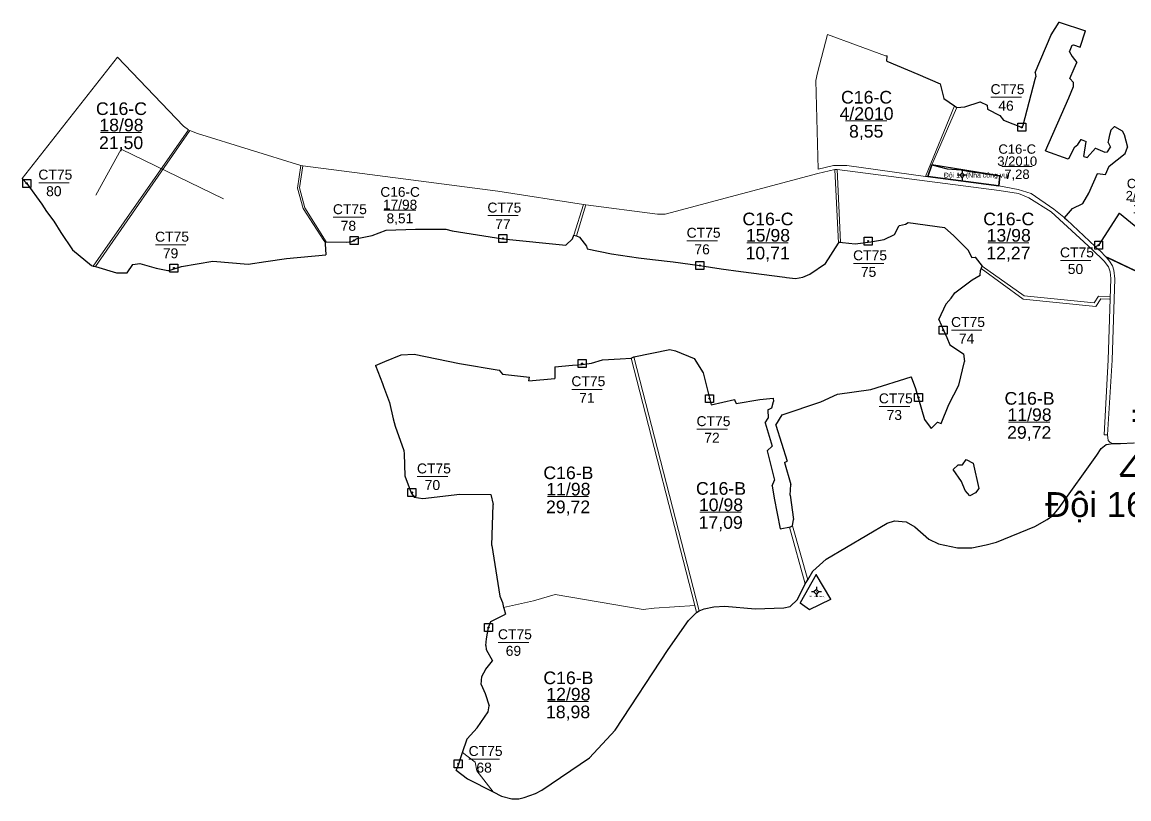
# Model space of a CAD drawing. Header units: metres. Extents: x 397145 to 402014, y 1539763 to 1542056.
# Drawn here: x 397145 to 399929, y 1539763 to 1541717 of the extents above; entities that cross this region are included whole.
import ezdxf
from ezdxf.enums import TextEntityAlignment as Align

# ---------------------------------------------------------------- set-up
doc = ezdxf.new("R2010")
doc.units = ezdxf.units.M
doc.header["$MEASUREMENT"] = 0
doc.layers.add('RanhThree', color=7, linetype='Continuous', lineweight=0)
doc.layers.add('TruSo', color=1, linetype='Continuous', lineweight=106)
doc.styles.add('Style-Arial', font='arial.ttf')
doc.styles.add('Style-vnarial', font='vnarial.shx')

# ---------------------------------------------------------------- blocks, each defined once
blk = doc.blocks.new('*U0')
at = {"color": 0, "linetype": 'Continuous', "lineweight": -2, "ltscale": 10, "flags": 128}
blk.add_lwpolyline([(-150, 150), (150, 150), (150, -150), (-150, -150), (-150, 150)], close=True, dxfattribs=at)
at = {"color": 0, "linetype": 'Continuous', "lineweight": -2, "ltscale": 10}
blk.add_circle((-0.02828, 0.016065), 22.5, dxfattribs=at)
blk = doc.blocks.new('*U5')
at = {"layer": 'RanhThree', "color": 3, "linetype": 'Continuous', "lineweight": 13}
blk.add_line((-61.590494, 0.736004), (61.441766, 0.736004), dxfattribs=at)
at = {"layer": 'RanhThree', "color": 3, "linetype": 'Continuous', "lineweight": 13, "style": 'Style-vnarial'}
for s, p in [('CT75', (-62.927441, 13.404394)), ('46', (-31.75311, -53.404336))]:
    blk.add_text(s, height=40, dxfattribs=at).set_placement(p)
blk = doc.blocks.new('*U9')
at = {"layer": 'RanhThree', "color": 3, "linetype": 'Continuous', "lineweight": 13}
blk.add_line((-61.590494, 0.736004), (61.441766, 0.736004), dxfattribs=at)
at = {"layer": 'RanhThree', "color": 3, "linetype": 'Continuous', "lineweight": 13, "style": 'Style-vnarial'}
for s, p in [('CT75', (-62.927441, 13.404394)), ('50', (-31.75311, -53.404336))]:
    blk.add_text(s, height=40, dxfattribs=at).set_placement(p)
blk = doc.blocks.new('*U26')
at = {"layer": 'RanhThree', "color": 3, "linetype": 'Continuous', "lineweight": 13}
blk.add_line((-61.590494, 0.736004), (61.441766, 0.736004), dxfattribs=at)
at = {"layer": 'RanhThree', "color": 3, "linetype": 'Continuous', "lineweight": 13, "style": 'Style-vnarial'}
for s, p in [('CT75', (-62.927441, 13.404394)), ('74', (-31.75311, -53.404336))]:
    blk.add_text(s, height=40, dxfattribs=at).set_placement(p)
blk = doc.blocks.new('*U27')
at = {"layer": 'RanhThree', "color": 3, "linetype": 'Continuous', "lineweight": 13}
blk.add_line((-61.590494, 0.736004), (61.441766, 0.736004), dxfattribs=at)
at = {"layer": 'RanhThree', "color": 3, "linetype": 'Continuous', "lineweight": 13, "style": 'Style-vnarial'}
for s, p in [('CT75', (-62.927441, 13.404394)), ('73', (-31.75311, -53.404336))]:
    blk.add_text(s, height=40, dxfattribs=at).set_placement(p)
blk = doc.blocks.new('*U28')
at = {"layer": 'RanhThree', "color": 3, "linetype": 'Continuous', "lineweight": 13}
blk.add_line((-61.590494, 0.736004), (61.441766, 0.736004), dxfattribs=at)
at = {"layer": 'RanhThree', "color": 3, "linetype": 'Continuous', "lineweight": 13, "style": 'Style-vnarial'}
for s, p in [('CT75', (-62.927441, 13.404394)), ('72', (-31.75311, -53.404336))]:
    blk.add_text(s, height=40, dxfattribs=at).set_placement(p)
blk = doc.blocks.new('*U29')
at = {"layer": 'RanhThree', "color": 3, "linetype": 'Continuous', "lineweight": 13}
blk.add_line((-61.590494, 0.736004), (61.441766, 0.736004), dxfattribs=at)
at = {"layer": 'RanhThree', "color": 3, "linetype": 'Continuous', "lineweight": 13, "style": 'Style-vnarial'}
for s, p in [('CT75', (-62.927441, 13.404394)), ('71', (-31.75311, -53.404336))]:
    blk.add_text(s, height=40, dxfattribs=at).set_placement(p)
blk = doc.blocks.new('*U30')
at = {"layer": 'RanhThree', "color": 3, "linetype": 'Continuous', "lineweight": 13}
blk.add_line((-61.590494, 0.736004), (61.441766, 0.736004), dxfattribs=at)
at = {"layer": 'RanhThree', "color": 3, "linetype": 'Continuous', "lineweight": 13, "style": 'Style-vnarial'}
for s, p in [('CT75', (-62.927441, 13.404394)), ('70', (-31.75311, -53.404336))]:
    blk.add_text(s, height=40, dxfattribs=at).set_placement(p)
blk = doc.blocks.new('*U31')
at = {"layer": 'RanhThree', "color": 3, "linetype": 'Continuous', "lineweight": 13}
blk.add_line((-61.590494, 0.736004), (61.441766, 0.736004), dxfattribs=at)
at = {"layer": 'RanhThree', "color": 3, "linetype": 'Continuous', "lineweight": 13, "style": 'Style-vnarial'}
for s, p in [('CT75', (-62.927441, 13.404394)), ('69', (-31.75311, -53.404336))]:
    blk.add_text(s, height=40, dxfattribs=at).set_placement(p)
blk = doc.blocks.new('*U32')
at = {"layer": 'RanhThree', "color": 3, "linetype": 'Continuous', "lineweight": 13}
blk.add_line((-61.590494, 0.736004), (61.441766, 0.736004), dxfattribs=at)
at = {"layer": 'RanhThree', "color": 3, "linetype": 'Continuous', "lineweight": 13, "style": 'Style-vnarial'}
for s, p in [('CT75', (-62.927441, 13.404394)), ('68', (-31.75311, -53.404336))]:
    blk.add_text(s, height=40, dxfattribs=at).set_placement(p)
blk = doc.blocks.new('*U33')
at = {"layer": 'RanhThree', "color": 3, "linetype": 'Continuous', "lineweight": 13}
blk.add_line((-61.590494, 0.736004), (61.441766, 0.736004), dxfattribs=at)
at = {"layer": 'RanhThree', "color": 3, "linetype": 'Continuous', "lineweight": 13, "style": 'Style-vnarial'}
for s, p in [('CT75', (-62.927441, 13.404394)), ('75', (-31.75311, -53.404336))]:
    blk.add_text(s, height=40, dxfattribs=at).set_placement(p)
blk = doc.blocks.new('*U34')
at = {"layer": 'RanhThree', "color": 3, "linetype": 'Continuous', "lineweight": 13}
blk.add_line((-61.590494, 0.736004), (61.441766, 0.736004), dxfattribs=at)
at = {"layer": 'RanhThree', "color": 3, "linetype": 'Continuous', "lineweight": 13, "style": 'Style-vnarial'}
for s, p in [('CT75', (-62.927441, 13.404394)), ('76', (-31.75311, -53.404336))]:
    blk.add_text(s, height=40, dxfattribs=at).set_placement(p)
blk = doc.blocks.new('*U35')
at = {"layer": 'RanhThree', "color": 3, "linetype": 'Continuous', "lineweight": 13}
blk.add_line((-61.590494, 0.736004), (61.441766, 0.736004), dxfattribs=at)
at = {"layer": 'RanhThree', "color": 3, "linetype": 'Continuous', "lineweight": 13, "style": 'Style-vnarial'}
for s, p in [('CT75', (-62.927441, 13.404394)), ('77', (-31.75311, -53.404336))]:
    blk.add_text(s, height=40, dxfattribs=at).set_placement(p)
blk = doc.blocks.new('*U36')
at = {"layer": 'RanhThree', "color": 3, "linetype": 'Continuous', "lineweight": 13}
blk.add_line((-61.590494, 0.736004), (61.441766, 0.736004), dxfattribs=at)
at = {"layer": 'RanhThree', "color": 3, "linetype": 'Continuous', "lineweight": 13, "style": 'Style-vnarial'}
for s, p in [('CT75', (-62.927441, 13.404394)), ('78', (-31.75311, -53.404336))]:
    blk.add_text(s, height=40, dxfattribs=at).set_placement(p)
blk = doc.blocks.new('*U37')
at = {"layer": 'RanhThree', "color": 3, "linetype": 'Continuous', "lineweight": 13}
blk.add_line((-61.590494, 0.736004), (61.441766, 0.736004), dxfattribs=at)
at = {"layer": 'RanhThree', "color": 3, "linetype": 'Continuous', "lineweight": 13, "style": 'Style-vnarial'}
for s, p in [('CT75', (-62.927441, 13.404394)), ('79', (-31.75311, -53.404336))]:
    blk.add_text(s, height=40, dxfattribs=at).set_placement(p)
blk = doc.blocks.new('*U38')
at = {"layer": 'RanhThree', "color": 3, "linetype": 'Continuous', "lineweight": 13}
blk.add_line((-61.590494, 0.736004), (61.441766, 0.736004), dxfattribs=at)
at = {"layer": 'RanhThree', "color": 3, "linetype": 'Continuous', "lineweight": 13, "style": 'Style-vnarial'}
for s, p in [('CT75', (-62.927441, 13.404394)), ('80', (-31.75311, -53.404336))]:
    blk.add_text(s, height=40, dxfattribs=at).set_placement(p)
blk = doc.blocks.new('*U40')
at = {"layer": 'RanhThree', "color": 3, "linetype": 'Continuous', "lineweight": 13}
blk.add_line((-66.520877, -1.660429), (63.750129, -1.660429), dxfattribs=at)
at = {"layer": 'RanhThree', "color": 3, "linetype": 'Continuous', "lineweight": 13, "style": 'Style-Arial'}
blk.add_text('29,72', height=40, dxfattribs=at).set_placement((-1.025137, -54.422685), align=Align.CENTER)
at = {"layer": 'RanhThree', "color": 3, "linetype": 'Continuous', "lineweight": 13, "insert": (-0.000029, 1.089388), "char_height": 40, "attachment_point": 8, "line_spacing_factor": 0.776524, "style": 'Style-Arial'}
blk.add_mtext('C16-B\\P11/98', dxfattribs=at)
blk = doc.blocks.new('*U41')
at = {"layer": 'RanhThree', "color": 3, "linetype": 'Continuous', "lineweight": 13}
blk.add_line((-66.520877, -1.660429), (63.750129, -1.660429), dxfattribs=at)
at = {"layer": 'RanhThree', "color": 3, "linetype": 'Continuous', "lineweight": 13, "style": 'Style-Arial'}
blk.add_text('18,98', height=40, dxfattribs=at).set_placement((-1.025137, -54.422685), align=Align.CENTER)
at = {"layer": 'RanhThree', "color": 3, "linetype": 'Continuous', "lineweight": 13, "insert": (-0.000029, 1.089388), "char_height": 40, "attachment_point": 8, "line_spacing_factor": 0.776524, "style": 'Style-Arial'}
blk.add_mtext('C16-B\\P12/98', dxfattribs=at)
blk = doc.blocks.new('*U42')
at = {"layer": 'RanhThree', "color": 3, "linetype": 'Continuous', "lineweight": 13}
blk.add_line((-66.520877, -1.660429), (63.750129, -1.660429), dxfattribs=at)
at = {"layer": 'RanhThree', "color": 3, "linetype": 'Continuous', "lineweight": 13, "style": 'Style-Arial'}
blk.add_text('17,09', height=40, dxfattribs=at).set_placement((-1.025137, -54.422685), align=Align.CENTER)
at = {"layer": 'RanhThree', "color": 3, "linetype": 'Continuous', "lineweight": 13, "insert": (-0.000029, 1.089388), "char_height": 40, "attachment_point": 8, "line_spacing_factor": 0.776524, "style": 'Style-Arial'}
blk.add_mtext('C16-B\\P10/98', dxfattribs=at)
blk = doc.blocks.new('*U43')
at = {"layer": 'RanhThree', "color": 3, "linetype": 'Continuous', "lineweight": 13}
blk.add_line((-66.520877, -1.660429), (63.750129, -1.660429), dxfattribs=at)
at = {"layer": 'RanhThree', "color": 3, "linetype": 'Continuous', "lineweight": 13, "style": 'Style-Arial'}
blk.add_text('12,27', height=40, dxfattribs=at).set_placement((-1.025137, -54.422685), align=Align.CENTER)
at = {"layer": 'RanhThree', "color": 3, "linetype": 'Continuous', "lineweight": 13, "insert": (-0.000029, 1.089388), "char_height": 40, "attachment_point": 8, "line_spacing_factor": 0.776524, "style": 'Style-Arial'}
blk.add_mtext('C16-C\\P13/98', dxfattribs=at)
blk = doc.blocks.new('*U44')
at = {"layer": 'RanhThree', "color": 3, "linetype": 'Continuous', "lineweight": 13}
blk.add_line((-66.520877, -1.660429), (63.750129, -1.660429), dxfattribs=at)
at = {"layer": 'RanhThree', "color": 3, "linetype": 'Continuous', "lineweight": 13, "style": 'Style-Arial'}
blk.add_text('10,71', height=40, dxfattribs=at).set_placement((-1.025137, -54.422685), align=Align.CENTER)
at = {"layer": 'RanhThree', "color": 3, "linetype": 'Continuous', "lineweight": 13, "insert": (-0.000029, 1.089388), "char_height": 40, "attachment_point": 8, "line_spacing_factor": 0.776524, "style": 'Style-Arial'}
blk.add_mtext('C16-C\\P15/98', dxfattribs=at)
blk = doc.blocks.new('*U45')
at = {"layer": 'RanhThree', "color": 3, "linetype": 'Continuous', "lineweight": 13}
blk.add_line((-66.520877, -1.660429), (63.750129, -1.660429), dxfattribs=at)
at = {"layer": 'RanhThree', "color": 3, "linetype": 'Continuous', "lineweight": 13, "style": 'Style-Arial'}
blk.add_text('21,50', height=40, dxfattribs=at).set_placement((-1.025137, -54.422685), align=Align.CENTER)
at = {"layer": 'RanhThree', "color": 3, "linetype": 'Continuous', "lineweight": 13, "insert": (-0.000029, 1.089388), "char_height": 40, "attachment_point": 8, "line_spacing_factor": 0.776524, "style": 'Style-Arial'}
blk.add_mtext('\\pt1160;C16-C\\P18/98', dxfattribs=at)
blk = doc.blocks.new('*U46')
at = {"layer": 'RanhThree', "color": 3, "linetype": 'Continuous', "lineweight": 13}
blk.add_line((-66.520877, -1.660429), (63.750129, -1.660429), dxfattribs=at)
at = {"layer": 'RanhThree', "color": 3, "linetype": 'Continuous', "lineweight": 13, "style": 'Style-Arial'}
blk.add_text('8,51', height=40, dxfattribs=at).set_placement((-1.025137, -54.422685), align=Align.CENTER)
at = {"layer": 'RanhThree', "color": 3, "linetype": 'Continuous', "lineweight": 13, "insert": (-0.000029, 1.089388), "char_height": 40, "attachment_point": 8, "line_spacing_factor": 0.776524, "style": 'Style-Arial'}
blk.add_mtext('C16-C\\P17/98', dxfattribs=at)
blk = doc.blocks.new('*U47')
at = {"layer": 'RanhThree', "color": 3, "linetype": 'Continuous', "lineweight": 13}
blk.add_line((-66.520877, -1.660429), (63.750129, -1.660429), dxfattribs=at)
at = {"layer": 'RanhThree', "color": 3, "linetype": 'Continuous', "lineweight": 13, "style": 'Style-Arial'}
blk.add_text('8,55', height=40, dxfattribs=at).set_placement((-1.025137, -54.422685), align=Align.CENTER)
at = {"layer": 'RanhThree', "color": 3, "linetype": 'Continuous', "lineweight": 13, "insert": (-0.000029, 1.089388), "char_height": 40, "attachment_point": 8, "line_spacing_factor": 0.776524, "style": 'Style-Arial'}
blk.add_mtext('C16-C\\P4/2010', dxfattribs=at)
blk = doc.blocks.new('*U48')
at = {"layer": 'RanhThree', "color": 3, "linetype": 'Continuous', "lineweight": 13}
blk.add_line((-66.520877, -1.660429), (63.750129, -1.660429), dxfattribs=at)
at = {"layer": 'RanhThree', "color": 3, "linetype": 'Continuous', "lineweight": 13, "style": 'Style-Arial'}
blk.add_text('7,28', height=40, dxfattribs=at).set_placement((-1.025137, -54.422685), align=Align.CENTER)
at = {"layer": 'RanhThree', "color": 3, "linetype": 'Continuous', "lineweight": 13, "insert": (-0.000029, 1.089388), "char_height": 40, "attachment_point": 8, "line_spacing_factor": 0.776524, "style": 'Style-Arial'}
blk.add_mtext('C16-C\\P3/2010', dxfattribs=at)
blk = doc.blocks.new('*U49')
at = {"layer": 'RanhThree', "color": 3, "linetype": 'Continuous', "lineweight": 13}
blk.add_line((-66.520877, -1.660429), (63.750129, -1.660429), dxfattribs=at)
at = {"layer": 'RanhThree', "color": 3, "linetype": 'Continuous', "lineweight": 13, "style": 'Style-Arial'}
blk.add_text('1,43', height=40, dxfattribs=at).set_placement((-1.025137, -54.422685), align=Align.CENTER)
at = {"layer": 'RanhThree', "color": 3, "linetype": 'Continuous', "lineweight": 13, "insert": (-0.000029, 1.089388), "char_height": 40, "attachment_point": 8, "line_spacing_factor": 0.776524, "style": 'Style-Arial'}
blk.add_mtext('C16-C\\P2/2010', dxfattribs=at)
blk = doc.blocks.new('DDCT')
at = {"layer": 'RanhThree', "color": 5, "linetype": 'Continuous', "lineweight": 0}
for p, q in [((6.24, 0), (-6.24, 0)), ((0, -6.24), (0, 6.24))]:
    blk.add_line(p, q, dxfattribs=at)
blk = doc.blocks.new('CENTRD')
at = {"layer": 'RanhThree', "linetype": 'Continuous', "lineweight": 0}
h = blk.add_hatch(color=7, dxfattribs=at)
edge = h.paths.add_edge_path()
edge.add_arc((0, 0), 1.5, 0, 360)
at = {"layer": 'RanhThree', "color": 7, "linetype": 'Continuous', "lineweight": 0}
for p, q in [((-6.25, 0), (-12.5, 0)), ((0, 6.25), (-6.25, 0)), ((-6.25, 0), (0, -6.25)), ((0, 12.5), (0, 6.25)), ((6.25, 0), (0, 6.25)), ((0, -6.25), (6.25, 0)), ((12.5, 0), (6.25, 0)), ((0, -6.25), (0, -12.5))]:
    blk.add_line(p, q, dxfattribs=at)
blk = doc.blocks.new('CENTRD_1')
at = {"layer": 'RanhThree', "linetype": 'Continuous', "lineweight": 30}
h = blk.add_hatch(color=5, dxfattribs=at)
edge = h.paths.add_edge_path()
edge.add_arc((0, 0), 1.5, 0, 360)
at = {"layer": 'RanhThree', "color": 5, "linetype": 'Continuous', "lineweight": 30}
for p, q in [((-6.25, 0), (-12.5, 0)), ((0, 6.25), (-6.25, 0)), ((-6.25, 0), (0, -6.25)), ((0, 12.5), (0, 6.25)), ((6.25, 0), (0, 6.25)), ((0, -6.25), (6.25, 0)), ((12.5, 0), (6.25, 0)), ((0, -6.25), (0, -12.5))]:
    blk.add_line(p, q, dxfattribs=at)
blk = doc.blocks.new('*U64')
at = {"layer": 'TruSo', "color": 1, "linetype": 'Continuous', "lineweight": 106}
for p, q in [((-1.00498, 13.016671), (-1.00498, 58.941787)), ((-36.158004, 47.398274), (33.778137, 47.398274)), ((-35.952007, 32.006922), (33.984135, 32.006922))]:
    blk.add_line(p, q, dxfattribs=at)
at = {"layer": 'TruSo', "color": 1, "linetype": 'Continuous', "lineweight": 106, "flags": 128}
blk.add_lwpolyline([(-56.477401, -58.942446), (-1.00498, 13.016671), (56.477968, -58.889332), (-56.477401, -58.942446)], close=True, dxfattribs=at)
blk = doc.blocks.new('*U63')
at = {"layer": 'TruSo', "color": 1, "linetype": 'Continuous', "lineweight": 106, "xscale": 1.5248, "yscale": 1.5248, "zscale": 1.5248}
blk.add_blockref('*U64', (-19.953073, 67.811554), dxfattribs=at)
at = {"layer": 'RanhThree', "color": 7, "linetype": 'Continuous', "lineweight": 0, "style": 'Style-Arial'}
blk.add_text('Đội 16 (Trụ sở)', height=62.5, dxfattribs=at).set_placement((0.000165, -95.186062), align=Align.MIDDLE_CENTER)

msp = doc.modelspace()

# ---------------------------------------------------------------- linework, layer by layer
at = {"layer": 'RanhThree', "color": 3, "linetype": 'Continuous', "lineweight": 30}
for p, q in [((399733.58, 1541685.4), (399753.505, 1541717.379)), ((399753.505, 1541717.379), (399819.9501, 1541695.6981)), ((399806.76, 1541653.96), (399819.9501, 1541695.6981)), ((399693.1558, 1541590.8667), (399733.58, 1541685.4)), ((399779.462, 1541642.58), (399786.133, 1541659.789)), ((399779.462, 1541642.58), (399786.391, 1541630.695)), ((399786.133, 1541659.789), (399789.39, 1541660.15)), ((399789.39, 1541660.15), (399806.76, 1541653.96)), ((399320.339, 1541618.869), (399320.73, 1541632.736)), ((399320.339, 1541618.869), (399397.845, 1541586.448)), ((399786.391, 1541630.695), (399798.4212, 1541615.8981)), ((399791.12, 1541600.68), (399798.4212, 1541615.8981)), ((399397.845, 1541586.448), (399453.941, 1541562.464)), ((399693.1558, 1541590.8667), (399695.419, 1541579.864)), ((399780.64, 1541575.9), (399791.12, 1541600.68)), ((399453.941, 1541562.464), (399463.567, 1541525.397)), ((399663.39, 1541458.26), (399693.03, 1541573.75)), ((399693.03, 1541573.75), (399695.419, 1541579.864)), ((399780.64, 1541575.9), (399790.18, 1541565.1)), ((399789.43, 1541555.44), (399790.18, 1541565.1)), ((399777.882, 1541527.01), (399789.43, 1541555.44)), ((399463.567, 1541525.397), (399490.526, 1541506.795)), ((399490.526, 1541506.795), (399496.271, 1541502.689)), ((399496.271, 1541502.689), (399516.303, 1541504.034)), ((399516.303, 1541504.034), (399554.645, 1541517.056)), ((399554.645, 1541517.056), (399572.787, 1541508.23)), ((399572.787, 1541508.23), (399573.492, 1541498.594)), ((399719.072, 1541393.456), (399777.882, 1541527.01)), ((399573.492, 1541498.594), (399604.326, 1541482.173)), ((399604.326, 1541482.173), (399614.085, 1541470.927)), ((399614.085, 1541470.927), (399661.02, 1541452.282)), ((399661.02, 1541452.282), (399663.39, 1541458.26)), ((399881.331, 1541434.022), (399884.524, 1541446.16)), ((399884.524, 1541446.16), (399893.23, 1541454.492)), ((399893.23, 1541454.492), (399912.153, 1541444.011)), ((399800.562, 1541409.036), (399809.08, 1541422.086)), ((399809.08, 1541422.086), (399821.728, 1541416.613)), ((399877.405, 1541414.118), (399878.953, 1541421.014)), ((399878.953, 1541421.014), (399881.331, 1541434.022)), ((399912.153, 1541444.011), (399917.539, 1541434.803)), ((399917.539, 1541434.803), (399925.924, 1541403.095)), ((399719.072, 1541393.456), (399775.706, 1541373.312)), ((399778.63, 1541374.89), (399792.38, 1541402.47)), ((399792.38, 1541402.47), (399800.562, 1541409.036)), ((399815.541, 1541378.814), (399821.728, 1541416.613)), ((399823.854, 1541377.065), (399845.28, 1541399.848)), ((399845.28, 1541399.848), (399868.859, 1541389.727)), ((399868.859, 1541389.727), (399875.327, 1541390.741)), ((399875.327, 1541390.741), (399882.576, 1541402.718)), ((399877.405, 1541414.118), (399882.576, 1541402.718)), ((399920.001, 1541386.763), (399925.924, 1541403.095)), ((399775.706, 1541373.312), (399778.63, 1541374.89)), ((399815.541, 1541378.814), (399823.854, 1541377.065)), ((399879.517, 1541354.58), (399920.001, 1541386.763)), ((399423.421, 1541328.906), (399433.287, 1541357.871)), ((399433.287, 1541357.871), (399471.635, 1541348.191)), ((399471.635, 1541348.191), (399507.506, 1541346.072)), ((399507.506, 1541346.072), (399528.37, 1541341.359)), ((399528.37, 1541341.359), (399552.888, 1541337.774)), ((399552.888, 1541337.774), (399604.701, 1541330.388)), ((399828.26, 1541287.23), (399849.95, 1541336.58)), ((399849.95, 1541336.58), (399870.07, 1541334.27)), ((399870.07, 1541334.27), (399879.517, 1541354.58)), ((397144.7718, 1541324.6356), (397145.0999, 1541324.2629)), ((397145.0999, 1541324.2629), (397156.28, 1541311.562)), ((397156.28, 1541311.562), (397194.363, 1541259.193)), ((399601.922, 1541305.345), (399423.421, 1541328.906)), ((399604.701, 1541330.388), (399601.922, 1541305.345)), ((399812.856, 1541261.189), (399828.26, 1541287.23)), ((397194.363, 1541259.193), (397205.69, 1541240.94)), ((399787.065, 1541248.175), (399812.856, 1541261.189)), ((397205.69, 1541240.94), (397224.41, 1541216.74)), ((399767.319, 1541225.144), (399787.065, 1541248.175)), ((399767.319, 1541225.144), (399773.1211, 1541219.6451)), ((399853.942, 1541157.181), (399905.714, 1541236.695)), ((399905.714, 1541236.695), (399974.47, 1541180.632)), ((397224.41, 1541216.74), (397242.26, 1541187.54)), ((398060.655, 1541193.762), (398134.501, 1541196.577)), ((398134.501, 1541196.577), (398166.11, 1541196.16)), ((398166.11, 1541196.16), (398210.35, 1541195.918)), ((398210.35, 1541195.918), (398226.73, 1541192.559)), ((399339.51, 1541182.85), (399350.15, 1541203.79)), ((399350.15, 1541203.79), (399351.7448, 1541205.582)), ((399351.7448, 1541205.582), (399367.42, 1541208.824)), ((399367.42, 1541208.824), (399373.542, 1541213.027)), ((399373.542, 1541213.027), (399465.544, 1541200.82)), ((399465.544, 1541200.82), (399488.53, 1541179.27)), ((399773.1211, 1541219.6451), (399843.9102, 1541152.5554)), ((397242.26, 1541187.54), (397271.48, 1541144.12)), ((397974.286, 1541165.429), (397987.983, 1541172.571)), ((397987.983, 1541172.571), (398025.532, 1541180.337)), ((398025.532, 1541180.337), (398060.655, 1541193.762)), ((398226.73, 1541192.559), (398354.071, 1541171.598)), ((398354.071, 1541171.598), (398512.62, 1541155.76)), ((398512.62, 1541155.76), (398529.18, 1541172.4)), ((398529.18, 1541172.4), (398533.087, 1541180.902)), ((398533.087, 1541180.902), (398539.468, 1541179.293)), ((398539.468, 1541179.293), (398546.856, 1541176.006)), ((398546.856, 1541176.006), (398564.278, 1541153.891)), ((399279.82, 1541164.81), (399313.14, 1541170.15)), ((399313.14, 1541170.15), (399339.51, 1541182.85)), ((399488.53, 1541179.27), (399518.58, 1541149.36)), ((397271.48, 1541144.12), (397319.57, 1541104.86)), ((397906.98, 1541163.578), (397909.312, 1541164.843)), ((397906.98, 1541163.578), (397907.07, 1541159.13)), ((397907.07, 1541159.13), (397908.52, 1541132.01)), ((397909.312, 1541164.843), (397960.58, 1541163.587)), ((397960.58, 1541163.587), (397974.286, 1541165.429)), ((398564.278, 1541153.891), (398566.159, 1541146.515)), ((398566.159, 1541146.515), (398627.64, 1541133.96)), ((399165.75, 1541110.29), (399198.9793, 1541161.4631)), ((399198.9793, 1541161.4631), (399200.25, 1541163.42)), ((399200.25, 1541163.42), (399203.2924, 1541163.2639)), ((399203.2924, 1541163.2639), (399208.24, 1541163.01)), ((399208.24, 1541163.01), (399240.83, 1541159.58)), ((399240.83, 1541159.58), (399279.82, 1541164.81)), ((399518.58, 1541149.36), (399524.232, 1541144.007)), ((399524.232, 1541144.007), (399534.123, 1541125.091)), ((399843.9102, 1541152.5554), (399844.2665, 1541152.252)), ((399844.2665, 1541152.252), (399853.942, 1541157.181)), ((397545.87, 1541102.58), (397624.41, 1541115.6)), ((397624.41, 1541115.6), (397713.17, 1541108.17)), ((397713.17, 1541108.17), (397758.08, 1541115.03)), ((397758.08, 1541115.03), (397809.6, 1541122.89)), ((397809.6, 1541122.89), (397908.52, 1541132.01)), ((398627.64, 1541133.96), (398695.062, 1541124.198)), ((398695.062, 1541124.198), (398730.81, 1541120.17)), ((398730.81, 1541120.17), (398782.848, 1541114.407)), ((398782.848, 1541114.407), (398849.966, 1541104.706)), ((399534.123, 1541125.091), (399542.31, 1541125.946)), ((399542.31, 1541125.946), (399560.341, 1541103.382)), ((397319.57, 1541104.86), (397323.7408, 1541103.6188)), ((397323.7408, 1541103.6188), (397329.091, 1541102.0268)), ((397329.091, 1541102.0268), (397381.94, 1541086.3)), ((397381.94, 1541086.3), (397408.99, 1541086.19)), ((397408.99, 1541086.19), (397423.4, 1541107.73)), ((397423.4, 1541107.73), (397441.08, 1541109.65)), ((397441.08, 1541109.65), (397481.97, 1541098.14)), ((397481.97, 1541098.14), (397511.01, 1541091.92)), ((397511.01, 1541091.92), (397514.42, 1541092.14)), ((397514.42, 1541092.14), (397545.87, 1541102.58)), ((398849.966, 1541104.706), (398903.75, 1541096.41)), ((398903.75, 1541096.41), (398953, 1541089.72)), ((398953, 1541089.72), (399063.82, 1541075.39)), ((399109.22, 1541075.5), (399126.28, 1541083.11)), ((399126.28, 1541083.11), (399165.75, 1541110.29)), ((399555.043, 1541080.688), (399555.845, 1541092.288)), ((399555.845, 1541092.288), (399560.341, 1541103.382)), ((399063.82, 1541075.39), (399067.62, 1541074.29)), ((399067.62, 1541074.29), (399090.52, 1541072.55)), ((399090.52, 1541072.55), (399109.22, 1541075.5)), ((399490.842, 1541036.411), (399534.558, 1541069.207)), ((399534.558, 1541069.207), (399555.043, 1541080.688)), ((399481.769, 1541022.863), (399490.842, 1541036.411)), ((399451.35, 1540969.183), (399469.718, 1541008.186)), ((399469.718, 1541008.186), (399481.769, 1541022.863)), ((399451.35, 1540969.183), (399462.416, 1540941.886)), ((399462.416, 1540941.886), (399471.301, 1540923.5)), ((399471.301, 1540923.5), (399479.004, 1540905.394)), ((398683.714, 1540874.77), (398774.36, 1540893.53)), ((398774.36, 1540893.53), (398788.55, 1540890.47)), ((398788.55, 1540890.47), (398835.23, 1540870.71)), ((399479.004, 1540905.394), (399512.75, 1540882.74)), ((398033.725, 1540852.892), (398057.099, 1540862.946)), ((398057.099, 1540862.946), (398098.541, 1540880.112)), ((398098.541, 1540880.112), (398130.969, 1540881.857)), ((398130.969, 1540881.857), (398244.74, 1540858.24)), ((398577.316, 1540858.729), (398604.822, 1540867.54)), ((398604.822, 1540867.54), (398649.506, 1540869.804)), ((398649.506, 1540869.804), (398677.115, 1540871.455)), ((398677.115, 1540871.455), (398683.714, 1540874.77)), ((398835.23, 1540870.71), (398858, 1540835.04)), ((399501.605, 1540803.413), (399515.453, 1540863.375)), ((399512.75, 1540882.74), (399515.453, 1540863.375)), ((398033.725, 1540852.892), (398051.4823, 1540807.5769)), ((398244.74, 1540858.24), (398344.83, 1540841.84)), ((398344.83, 1540841.84), (398353.552, 1540831.636)), ((398484.55, 1540850.15), (398529.639, 1540854.22)), ((398484.55, 1540850.15), (398484.65, 1540820.49)), ((398529.639, 1540854.22), (398553.838, 1540856.152)), ((398553.838, 1540856.152), (398577.316, 1540858.729)), ((398858, 1540835.04), (398877.85, 1540754.11)), ((398051.4823, 1540807.5769), (398054.228, 1540800.57)), ((398353.552, 1540831.636), (398421.48, 1540823.95)), ((398419.73, 1540814.68), (398421.48, 1540823.95)), ((398419.73, 1540814.68), (398484.65, 1540820.49)), ((399279.64, 1540793.01), (399381.28, 1540824.79)), ((399381.28, 1540824.79), (399392.44, 1540795.02)), ((398054.228, 1540800.57), (398069.084, 1540760.454)), ((399154.37, 1540762.15), (399196.42, 1540781.3)), ((399196.42, 1540781.3), (399279.64, 1540793.01)), ((399392.44, 1540795.02), (399415.03, 1540717.119)), ((399476.343, 1540754.691), (399501.605, 1540803.413)), ((398069.084, 1540760.454), (398078.524, 1540718.737)), ((398877.85, 1540754.11), (398936.8, 1540767.64)), ((398936.8, 1540767.64), (398937.46, 1540765.2)), ((398937.46, 1540765.2), (398940.9, 1540757.799)), ((398940.9, 1540757.799), (399000.425, 1540767.686)), ((399000.425, 1540767.686), (399034.191, 1540771.024)), ((399030.565, 1540746.963), (399034.943, 1540763.005)), ((399034.191, 1540771.024), (399034.943, 1540763.005)), ((399056.79, 1540729.07), (399154.37, 1540762.15)), ((399457.225, 1540707.417), (399476.343, 1540754.691)), ((399014.315, 1540709.017), (399021.443, 1540720.591)), ((399021.159, 1540741.399), (399030.565, 1540746.963)), ((399021.159, 1540741.399), (399021.443, 1540720.591)), ((399040.9699, 1540703.2263), (399056.79, 1540729.07)), ((398078.524, 1540718.737), (398083.252, 1540700.921)), ((398083.252, 1540700.921), (398105.412, 1540639.644)), ((399014.315, 1540709.017), (399031.573, 1540649.971)), ((399040.9699, 1540703.2263), (399069.39, 1540612.728)), ((399415.03, 1540717.119), (399431.623, 1540694.648)), ((399431.623, 1540694.648), (399447.75, 1540710.715)), ((399447.75, 1540710.715), (399457.225, 1540707.417)), ((398105.412, 1540639.644), (398105.89, 1540630.86)), ((399019.531, 1540638.492), (399031.573, 1540649.971)), ((399019.531, 1540638.492), (399037.541, 1540564.268)), ((399848.179, 1540627.539), (399859.479, 1540644.773)), ((399859.479, 1540644.773), (399871.5494, 1540654.6032)), ((399871.5494, 1540654.6032), (399888.737, 1540656.663)), ((399888.737, 1540656.663), (399907.805, 1540657.258)), ((399907.805, 1540657.258), (399940.952, 1540659.032)), ((398105.89, 1540630.86), (398107.5, 1540575.23)), ((399062.709, 1540609.04), (399069.39, 1540612.728)), ((399753.473, 1540494.904), (399848.179, 1540627.539)), ((399062.709, 1540609.04), (399078.402, 1540554.106)), ((398107.5, 1540575.23), (398123.4734, 1540532.4393)), ((399031.59, 1540550.772), (399037.541, 1540564.268)), ((399076.95, 1540526.952), (399078.402, 1540554.106)), ((398123.4734, 1540532.4393), (398131.348, 1540521.998)), ((398153.2521, 1540518.8895), (398245.88, 1540529.81)), ((398245.88, 1540529.81), (398323.93, 1540528.19)), ((398323.93, 1540528.19), (398329.6, 1540503.38)), ((399031.59, 1540550.772), (399036.561, 1540519.015)), ((399076.95, 1540526.952), (399085.326, 1540465.335)), ((398131.348, 1540521.998), (398153.2521, 1540518.8895)), ((398326.38, 1540400.09), (398329.6, 1540503.38)), ((399036.561, 1540519.015), (399051.862, 1540442.096)), ((399723.142, 1540466.092), (399737.754, 1540476.133)), ((399737.754, 1540476.133), (399753.473, 1540494.904)), ((399051.862, 1540442.096), (399078.075, 1540447.086)), ((399078.075, 1540447.086), (399082.607, 1540449.671)), ((399082.607, 1540449.671), (399085.326, 1540465.335)), ((399167.618, 1540365.508), (399321.311, 1540456.762)), ((399321.311, 1540456.762), (399339.577, 1540462.078)), ((399339.577, 1540462.078), (399369.192, 1540460.206)), ((399369.192, 1540460.206), (399391.005, 1540447.358)), ((399391.005, 1540447.358), (399425.459, 1540416.496)), ((399595.697, 1540408.607), (399692.224, 1540447.86)), ((399692.224, 1540447.86), (399723.142, 1540466.092)), ((399425.459, 1540416.496), (399450.413, 1540404.72)), ((398326.38, 1540400.09), (398346.8918, 1540272.8379)), ((399450.413, 1540404.72), (399497.581, 1540394.294)), ((399497.581, 1540394.294), (399534.161, 1540394.553)), ((399534.161, 1540394.553), (399570.323, 1540401.525)), ((399570.323, 1540401.525), (399595.697, 1540408.607)), ((399133.714, 1540335.609), (399167.618, 1540365.508)), ((399121.123, 1540314.2323), (399133.714, 1540335.609)), ((399095.6, 1540264.376), (399114.9708, 1540303.5479)), ((399114.9708, 1540303.5479), (399121.123, 1540314.2323)), ((398346.8918, 1540272.8379), (398353.115, 1540256.838)), ((398353.115, 1540256.838), (398356.0569, 1540244.3013)), ((398885.288, 1540246.237), (398912.832, 1540247.237)), ((398912.832, 1540247.237), (398989.0268, 1540241.1376)), ((399076.835, 1540246.406), (399095.6, 1540264.376)), ((398324.308, 1540208.792), (398360.947, 1540227.298)), ((398356.0569, 1540244.3013), (398356.473, 1540242.528)), ((398356.473, 1540242.528), (398360.947, 1540227.298)), ((398821.438, 1540211.587), (398841.348, 1540231.982)), ((398841.348, 1540231.982), (398847.667, 1540235.618)), ((398847.667, 1540235.618), (398860.255, 1540241.009)), ((398860.255, 1540241.009), (398885.288, 1540246.237)), ((398989.0268, 1540241.1376), (399060.671, 1540243.492)), ((399060.671, 1540243.492), (399076.835, 1540246.406)), ((398313.34, 1540165.7), (398318.0633, 1540194.261)), ((398318.0633, 1540194.261), (398324.308, 1540208.792)), ((398769.934, 1540138.639), (398821.438, 1540211.587)), ((398311.53, 1540148.33), (398313.34, 1540165.7)), ((398311.53, 1540148.33), (398312.03, 1540138.72)), ((398312.03, 1540138.72), (398327.84, 1540110.12)), ((398637.027, 1539935.103), (398769.934, 1540138.639)), ((398311.42, 1540089.21), (398327.84, 1540110.12)), ((398301.16, 1540070.41), (398311.42, 1540089.21)), ((398299.78, 1540050.83), (398301.16, 1540070.41)), ((398299.78, 1540050.83), (398309.25, 1540027.52)), ((398309.25, 1540027.52), (398319.77, 1539996.74)), ((398317.19, 1539981.32), (398319.77, 1539996.74)), ((398289.31, 1539941.12), (398317.19, 1539981.32)), ((398264.02, 1539913.32), (398289.31, 1539941.12)), ((398252.5294, 1539879.1025), (398264.02, 1539913.32)), ((398572.203, 1539866.172), (398637.027, 1539935.103)), ((398240.52, 1539843.34), (398252.5294, 1539879.1025)), ((398452.146, 1539784.85), (398572.203, 1539866.172)), ((398236.492, 1539834.654), (398240.52, 1539843.34)), ((398236.492, 1539834.654), (398265.126, 1539812.896)), ((398265.126, 1539812.896), (398329.818, 1539780.366)), ((398329.818, 1539780.366), (398350.667, 1539769.047)), ((398408.166, 1539765.698), (398436.221, 1539776.05)), ((398436.221, 1539776.05), (398452.146, 1539784.85)), ((398350.667, 1539769.047), (398376.877, 1539762.596)), ((398376.877, 1539762.596), (398394.369, 1539762.699)), ((398394.369, 1539762.699), (398408.166, 1539765.698))]:
    msp.add_line(p, q, dxfattribs=at)
at = {"layer": 'RanhThree', "color": 3, "linetype": 'Continuous', "lineweight": 0}
for p, q in [((399316.833, 1541632.415), (399320.73, 1541632.736)), ((399417.514, 1541328.646), (399490.526, 1541506.795)), ((399490.526, 1541506.795), (399496.271, 1541502.689)), ((397845.703, 1541356.843), (397851.081, 1541355.322)), ((397851.081, 1541355.322), (398000, 1541336.0505)), ((399189.2521, 1541346.7045), (399198.9793, 1541161.4631)), ((399189.2521, 1541346.7045), (399195.506, 1541346.313)), ((399195.506, 1541346.313), (399203.2924, 1541163.2639)), ((399423.421, 1541328.906), (399433.287, 1541357.871)), ((399417.514, 1541328.646), (399423.421, 1541328.906)), ((399423.421, 1541328.906), (399601.922, 1541305.345)), ((398533.087, 1541180.902), (398557.036, 1541258.64)), ((398539.468, 1541179.293), (398563.233, 1541257.796)), ((398557.036, 1541258.64), (398563.233, 1541257.796)), ((398533.087, 1541180.902), (398539.468, 1541179.293)), ((397906.98, 1541163.578), (397909.312, 1541164.843)), ((399870.621, 1541127.487), (399873, 1541125.273)), ((399873, 1541125.273), (399979.3197, 1541074.7791)), ((397323.7408, 1541103.6188), (397329.091, 1541102.0268)), ((398677.115, 1540871.455), (398683.714, 1540874.77)), ((398677.115, 1540871.455), (398836.999, 1540248.9157)), ((398683.714, 1540874.77), (398847.667, 1540235.618)), ((398836.999, 1540248.9157), (398841.348, 1540231.982)), ((398841.348, 1540231.982), (398847.667, 1540235.618))]:
    msp.add_line(p, q, dxfattribs=at)
at = {"layer": 'RanhThree', "color": 7, "linetype": 'Continuous', "lineweight": 0}
for p, q in [((397393.800293, 1541397.912446), (397330.449826, 1541281.997664)), ((397393.800293, 1541397.912446), (397651.405862, 1541272.559311)), ((399557.780638, 1541097.497347), (399662.955554, 1541019.763694)), ((399881.709843, 1541027.112997), (399882.233741, 1541027.112997)), ((399881.941437, 1541020.121939), (399882.014638, 1541020.121939)), ((399075.041791, 1540446.32879), (399114.9708, 1540303.5479)), ((399082.607, 1540449.671), (399121.123, 1540314.2323))]:
    msp.add_line(p, q, dxfattribs=at)
at = {"layer": 'RanhThree', "color": 3, "linetype": 'Continuous', "lineweight": 0, "flags": 128}
for points in [[(399496.271, 1541502.689), (399516.303, 1541504.034), (399554.645, 1541517.056), (399572.787, 1541508.23), (399573.492, 1541498.594), (399604.326, 1541482.173), (399614.085, 1541470.927), (399661.02, 1541452.282), (399663.39, 1541458.26), (399693.03, 1541573.75), (399695.419, 1541579.864), (399693.1558, 1541590.8667), (399733.58, 1541685.4), (399753.505, 1541717.379), (399819.9501, 1541695.6981), (399806.76, 1541653.96), (399789.39, 1541660.15), (399786.133, 1541659.789), (399779.462, 1541642.58), (399786.391, 1541630.695), (399798.4212, 1541615.8981), (399791.12, 1541600.68), (399780.64, 1541575.9), (399790.18, 1541565.1), (399789.43, 1541555.44), (399777.882, 1541527.01), (399719.072, 1541393.456), (399775.706, 1541373.312), (399778.63, 1541374.89), (399792.38, 1541402.47), (399800.562, 1541409.036), (399809.08, 1541422.086), (399821.728, 1541416.613), (399815.541, 1541378.814), (399823.854, 1541377.065), (399845.28, 1541399.848), (399868.859, 1541389.727), (399875.327, 1541390.741), (399882.576, 1541402.718), (399877.405, 1541414.118), (399878.953, 1541421.014), (399881.331, 1541434.022), (399884.524, 1541446.16), (399893.23, 1541454.492), (399912.153, 1541444.011), (399917.539, 1541434.803), (399925.924, 1541403.095), (399920.001, 1541386.763), (399879.517, 1541354.58), (399870.07, 1541334.27), (399849.95, 1541336.58), (399828.26, 1541287.23), (399812.856, 1541261.189), (399787.065, 1541248.175), (399767.319, 1541225.144)], [(399147.5667, 1541347.6296), (399141.1451, 1541570.2167), (399146.028, 1541590.01), (399170.772, 1541685.891), (399316.833, 1541632.415)], [(397323.7408, 1541103.6188), (397563.122, 1541446.152), (397550.716, 1541455.739), (397384.975, 1541629.558), (397145.0999, 1541324.2629)], [(399320.73, 1541632.736), (399320.339, 1541618.869), (399397.845, 1541586.448), (399453.941, 1541562.464), (399463.567, 1541525.397), (399490.526, 1541506.795)], [(399433.287, 1541357.871), (399495.373, 1541500.6242), (399496.271, 1541502.689)], [(397329.091, 1541102.0268), (397567, 1541444.358), (397586.343, 1541437.072), (397845.703, 1541356.843)], [(397845.703, 1541356.843), (397837.8228, 1541299.4276), (397851.9117, 1541248.2722), (397903.9992, 1541168.1624), (397906.98, 1541163.578)], [(397851.081, 1541355.322), (397842.1612, 1541300.6224), (397856.0703, 1541250.1198), (397909.312, 1541164.843)], [(398000, 1541336.0505), (398341.509, 1541291.856), (398557.036, 1541258.64)], [(398563.233, 1541257.796), (398743.008, 1541234.117), (398762.828, 1541234.251), (399146.8434, 1541336.0701), (399189.2521, 1541346.7045)], [(399147.5667, 1541347.6296), (399186.059, 1541356.975), (399219.431, 1541356.263), (399417.514, 1541328.646)], [(399195.506, 1541346.313), (399603.096, 1541293.771), (399651.096, 1541286.076), (399677.665, 1541275.11), (399733.859, 1541240.035), (399836.465, 1541145.212), (399866.833, 1541115.633), (399877.905, 1541101.192), (399881.712, 1541089.065), (399883.8, 1541072.308), (399876.796, 1540867.506), (399866.699, 1540678.418), (399875.534, 1540678.547)], [(399433.287, 1541357.871), (399471.635, 1541348.191), (399507.506, 1541346.072), (399528.37, 1541341.359), (399552.888, 1541337.774), (399604.701, 1541330.388), (399601.922, 1541305.345)], [(397145.0999, 1541324.2629), (397156.28, 1541311.562), (397194.363, 1541259.193), (397205.69, 1541240.94), (397224.41, 1541216.74), (397242.26, 1541187.54), (397271.48, 1541144.12), (397319.57, 1541104.86), (397323.7408, 1541103.6188)], [(399601.922, 1541305.345), (399650.193, 1541296.182), (399683.536, 1541285.76), (399740.311, 1541246.555), (399765.7506, 1541226.3874), (399767.319, 1541225.144)], [(399767.319, 1541225.144), (399773.1211, 1541219.6451), (399843.9102, 1541152.5554), (399844.2665, 1541152.252)], [(399844.2665, 1541152.252), (399853.942, 1541157.181), (399905.714, 1541236.695), (399974.47, 1541180.632), (400003.973, 1541158.669), (400015.156, 1541155.54), (400029.298, 1541161.106), (400030.1316, 1541158.3699), (400037.923, 1541138.767), (400039.628, 1541121.528), (400061.3952, 1541107.021), (400064.614, 1541091.407), (400060.718, 1541083.006), (400048.446, 1541073.785), (400026, 1541064.265), (400015.668, 1541063.819), (399979.625, 1541076)], [(397909.312, 1541164.843), (397960.58, 1541163.587), (397974.286, 1541165.429), (397987.983, 1541172.571), (398025.532, 1541180.337), (398060.655, 1541193.762), (398134.501, 1541196.577), (398166.11, 1541196.16), (398210.35, 1541195.918), (398226.73, 1541192.559), (398354.071, 1541171.598), (398512.62, 1541155.76), (398529.18, 1541172.4), (398533.087, 1541180.902)], [(398683.714, 1540874.77), (398774.36, 1540893.53), (398788.55, 1540890.47), (398835.23, 1540870.71), (398858, 1540835.04), (398877.85, 1540754.11), (398936.8, 1540767.64), (398937.46, 1540765.2), (398940.9, 1540757.799), (399000.425, 1540767.686), (399034.191, 1540771.024), (399034.943, 1540763.005), (399030.565, 1540746.963), (399021.159, 1540741.399), (399021.443, 1540720.591), (399014.315, 1540709.017), (399031.573, 1540649.971), (399019.531, 1540638.492), (399037.541, 1540564.268), (399031.59, 1540550.772), (399036.561, 1540519.015), (399051.862, 1540442.096), (399078.075, 1540447.086), (399082.607, 1540449.671), (399085.326, 1540465.335), (399076.95, 1540526.952), (399078.402, 1540554.106), (399062.709, 1540609.04), (399069.39, 1540612.728), (399040.9699, 1540703.2263), (399056.79, 1540729.07), (399154.37, 1540762.15), (399196.42, 1540781.3), (399279.64, 1540793.01), (399381.28, 1540824.79), (399392.44, 1540795.02), (399415.03, 1540717.119), (399431.623, 1540694.648), (399447.75, 1540710.715), (399457.225, 1540707.417), (399476.343, 1540754.691), (399501.605, 1540803.413), (399515.453, 1540863.375), (399512.75, 1540882.74), (399479.004, 1540905.394), (399471.301, 1540923.5), (399462.416, 1540941.886), (399451.35, 1540969.183), (399469.718, 1541008.186), (399481.769, 1541022.863), (399490.842, 1541036.411), (399534.558, 1541069.207), (399555.043, 1541080.688), (399555.845, 1541092.288), (399560.341, 1541103.382), (399542.31, 1541125.946), (399534.123, 1541125.091), (399524.232, 1541144.007), (399518.58, 1541149.36), (399488.53, 1541179.27), (399465.544, 1541200.82), (399373.542, 1541213.027), (399367.42, 1541208.824), (399351.7448, 1541205.582), (399350.15, 1541203.79), (399339.51, 1541182.85), (399313.14, 1541170.15), (399279.82, 1541164.81), (399240.83, 1541159.58), (399208.24, 1541163.01), (399203.2924, 1541163.2639)], [(398539.468, 1541179.293), (398546.856, 1541176.006), (398564.278, 1541153.891), (398566.159, 1541146.515), (398627.64, 1541133.96), (398695.062, 1541124.198), (398730.81, 1541120.17), (398782.848, 1541114.407), (398849.966, 1541104.706), (398903.75, 1541096.41), (398953, 1541089.72), (399063.82, 1541075.39), (399067.62, 1541074.29), (399090.52, 1541072.55), (399109.22, 1541075.5), (399126.28, 1541083.11), (399165.75, 1541110.29), (399198.9793, 1541161.4631)], [(397906.98, 1541163.578), (397907.07, 1541159.13), (397908.52, 1541132.01), (397809.6, 1541122.89), (397758.08, 1541115.03), (397713.17, 1541108.17), (397624.41, 1541115.6), (397545.87, 1541102.58), (397514.42, 1541092.14), (397511.01, 1541091.92), (397481.97, 1541098.14), (397441.08, 1541109.65), (397423.4, 1541107.73), (397408.99, 1541086.19), (397381.94, 1541086.3), (397329.091, 1541102.0268)], [(399198.9793, 1541161.4631), (399200.25, 1541163.42), (399203.2924, 1541163.2639)], [(399844.2665, 1541152.252), (399857.943, 1541140.604), (399870.621, 1541127.487)], [(399870.621, 1541127.487), (399877.24, 1541125.105), (399979.625, 1541076)], [(399873, 1541125.273), (399880.688, 1541116.12), (399887.901, 1541104.425), (399891.648, 1541092.783), (399893.481, 1541071.552), (399886.886, 1540866.843), (399875.534, 1540678.547)], [(398356.0569, 1540244.3013), (398353.115, 1540256.838), (398346.8918, 1540272.8379), (398326.38, 1540400.09), (398329.6, 1540503.38), (398323.93, 1540528.19), (398245.88, 1540529.81), (398153.2521, 1540518.8895), (398131.348, 1540521.998), (398123.4734, 1540532.4393), (398107.5, 1540575.23), (398105.89, 1540630.86), (398105.412, 1540639.644), (398083.252, 1540700.921), (398078.524, 1540718.737), (398069.084, 1540760.454), (398054.228, 1540800.57), (398051.4823, 1540807.5769), (398033.725, 1540852.892), (398057.099, 1540862.946), (398098.541, 1540880.112), (398130.969, 1540881.857), (398244.74, 1540858.24), (398344.83, 1540841.84), (398353.552, 1540831.636), (398421.48, 1540823.95), (398419.73, 1540814.68), (398484.65, 1540820.49), (398484.55, 1540850.15), (398529.639, 1540854.22), (398553.838, 1540856.152), (398577.316, 1540858.729), (398604.822, 1540867.54), (398649.506, 1540869.804), (398677.115, 1540871.455)], [(399875.534, 1540678.547), (399877.124, 1540664.394), (399882.289, 1540659.345), (399888.737, 1540656.663)], [(398847.667, 1540235.618), (398860.255, 1540241.009), (398885.288, 1540246.237), (398912.832, 1540247.237), (398989.0268, 1540241.1376), (399060.671, 1540243.492), (399076.835, 1540246.406), (399095.6, 1540264.376), (399114.9708, 1540303.5479), (399121.123, 1540314.2323), (399133.714, 1540335.609), (399167.618, 1540365.508), (399321.311, 1540456.762), (399339.577, 1540462.078), (399369.192, 1540460.206), (399391.005, 1540447.358), (399425.459, 1540416.496), (399450.413, 1540404.72), (399497.581, 1540394.294), (399534.161, 1540394.553), (399570.323, 1540401.525), (399595.697, 1540408.607), (399692.224, 1540447.86), (399723.142, 1540466.092), (399737.754, 1540476.133), (399753.473, 1540494.904), (399848.179, 1540627.539), (399859.479, 1540644.773), (399871.5494, 1540654.6032), (399888.737, 1540656.663)], [(399888.737, 1540656.663), (399907.805, 1540657.258), (399940.952, 1540659.032), (399978.651, 1540655.189), (400009.24, 1540647.352), (400109.621, 1540609.449), (400131.842, 1540605.342), (400151.379, 1540602.338), (400318.87, 1540605.773), (400330.8947, 1540603.8697), (400341.18, 1540602.295), (400361.457, 1540599.208), (400384.063, 1540593.764)], [(398356.0569, 1540244.3013), (398430.855, 1540260.854), (398485.855, 1540277.156), (398707.469, 1540239.385), (398734.752, 1540242.303), (398836.999, 1540248.9157)], [(398252.5294, 1539879.1025), (398264.02, 1539913.32), (398289.31, 1539941.12), (398317.19, 1539981.32), (398319.77, 1539996.74), (398309.25, 1540027.52), (398299.78, 1540050.83), (398301.16, 1540070.41), (398311.42, 1540089.21), (398327.84, 1540110.12), (398312.03, 1540138.72), (398311.53, 1540148.33), (398313.34, 1540165.7), (398318.0633, 1540194.261), (398324.308, 1540208.792), (398360.947, 1540227.298), (398356.473, 1540242.528), (398356.0569, 1540244.3013)], [(398329.818, 1539780.366), (398350.667, 1539769.047), (398376.877, 1539762.596), (398394.369, 1539762.699), (398408.166, 1539765.698), (398436.221, 1539776.05), (398452.146, 1539784.85), (398572.203, 1539866.172), (398637.027, 1539935.103), (398769.934, 1540138.639), (398821.438, 1540211.587), (398841.348, 1540231.982)], [(398252.5294, 1539879.1025), (398240.52, 1539843.34), (398236.492, 1539834.654), (398265.126, 1539812.896), (398329.818, 1539780.366)], [(398252.5294, 1539879.1025), (398284.472, 1539854.657), (398288.334, 1539833.02), (398329.818, 1539780.366)]]:
    msp.add_lwpolyline(points, dxfattribs=at)
at = {"layer": 'RanhThree', "color": 5, "linetype": 'Continuous', "lineweight": 30, "flags": 128}
for points in [[(399604.66, 1541330.26), (399433.25, 1541358.12), (399423.47, 1541329.1), (399601.96, 1541305.53), (399604.66, 1541330.26)], [(399179.21, 1540265.42), (399142.46, 1540327.57), (399102.49, 1540256.03), (399125.8, 1540239.55), (399179.21, 1540265.42)]]:
    msp.add_lwpolyline(points, dxfattribs=at)
at = {"layer": 'RanhThree', "color": 7, "linetype": 'Continuous', "lineweight": 0, "flags": 128}
for points in [[(399560.341, 1541103.382), (399665.652102, 1541028.52554), (399841.86326, 1541011.221891), (399852.426939, 1541028.140301), (399881.709843, 1541027.112997)], [(399662.955554, 1541019.763694), (399845.845269, 1541001.712499), (399858.174912, 1541020.717619), (399881.941437, 1541020.121939)]]:
    msp.add_lwpolyline(points, dxfattribs=at)
at = {"layer": 'RanhThree', "color": 3, "linetype": 'Continuous', "lineweight": 30, "flags": 128}
msp.add_lwpolyline([(399551.327, 1540543.879), (399543.546, 1540532.524), (399529.368, 1540524.822), (399517.583, 1540538.496), (399507.925, 1540561.585), (399487.071, 1540591.818), (399499.369, 1540603.266), (399510.45, 1540603.149), (399520.063, 1540616.922), (399537.071, 1540607.841), (399551.327, 1540543.879)], dxfattribs=at)
at = {"layer": 'RanhThree', "color": 7, "linetype": 'Continuous', "lineweight": 0}
msp.add_point((399881.941437, 1541020.121939), dxfattribs=at)

# ---------------------------------------------------------------- block references
at = {"layer": 'RanhThree', "color": 3, "linetype": 'Continuous', "lineweight": 13}
for name, p, xscale, yscale, zscale in [('*U5', (399620.476006, 1541527.833749), 0.625, 0.625, 0.625), ('*U47', (399269.137815, 1541470.030678), 0.794896, 0.794896, 0.794896), ('*U45', (397394.615171, 1541441.172844), 0.794896, 0.794896, 0.794896), ('*U48', (399648.189577, 1541354.804496), 0.586409, 0.586409, 0.586409), ('*U38', (397224.958041, 1541312.811306), 0.625, 0.625, 0.625), ('*U49', (399971.229139, 1541268.146712), 0.586409, 0.586409, 0.586409), ('*U46', (398095.733092, 1541244.800057), 0.615872, 0.615872, 0.615872), ('*U36', (397966.006147, 1541225.724462), 0.625, 0.625, 0.625), ('*U35', (398354.648898, 1541229.858071), 0.625, 0.625, 0.625), ('*U44', (399021.126754, 1541163.626256), 0.794896, 0.794896, 0.794896), ('*U43', (399626.852608, 1541163.626256), 0.794896, 0.794896, 0.794896), ('*U34', (398855.873419, 1541166.40695), 0.625, 0.625, 0.625), ('*U37', (397518.599123, 1541156.508034), 0.625, 0.625, 0.625), ('*U33', (399274.631335, 1541109.724306), 0.625, 0.625, 0.625), ('*U9', (399795.199861, 1541116.939753), 0.625, 0.625, 0.625), ('*U26', (399521.107499, 1540941.762293), 0.625, 0.625, 0.625), ('*U29', (398565.936277, 1540792.764918), 0.625, 0.625, 0.625), ('*U27', (399339.415838, 1540749.619689), 0.625, 0.625, 0.625), ('*U40', (399679.165295, 1540712.158337), 0.794896, 0.794896, 0.794896), ('*U28', (398880.729499, 1540692.267897), 0.625, 0.625, 0.625), ('*U30', (398177.417373, 1540573.248875), 0.625, 0.625, 0.625), ('*U40', (398519.06718, 1540524.781802), 0.794896, 0.794896, 0.794896), ('*U42', (398902.955773, 1540485.455328), 0.794896, 0.794896, 0.794896), ('*U31', (398381.221482, 1540155.987563), 0.625, 0.625, 0.625), ('*U41', (398519.06718, 1540008.818467), 0.794896, 0.794896, 0.794896), ('*U32', (398307.42137, 1539862.157832), 0.625, 0.625, 0.625)]:
    msp.add_blockref(name, p, dxfattribs=dict(at, xscale=xscale, yscale=yscale, zscale=zscale))
at = {"layer": 'RanhThree', "color": 3, "linetype": 'Continuous', "lineweight": 30, "ltscale": 0.666667, "xscale": 0.066667, "yscale": 0.066667, "zscale": 0.066667}
for p in [(399659.516, 1541452.746), (397156.24685, 1541311.581511), (397979.824, 1541167.659), (398354.309, 1541173.044), (399273.1835, 1541166.152), (399853.0745, 1541156.212), (398849.5415, 1541105.039), (397526.695, 1541098.474), (399462.0705, 1540941.859), (398553.477, 1540857.982), (398874.003, 1540769.785), (399399.712, 1540772.495), (398125.4265, 1540533.52), (398317.872385, 1540193.554929), (398241.6725, 1539850.86)]:
    msp.add_blockref('*U0', p, dxfattribs=at)
at = {"layer": 'RanhThree', "color": 5, "linetype": 'Continuous', "lineweight": 0, "xscale": 0.15, "yscale": 0.15, "zscale": 0.15}
for p in [(399433.25, 1541358.12), (399423.47, 1541329.1), (399601.96, 1541305.53), (399604.66, 1541330.26), (399142.46, 1540327.57), (399102.49, 1540256.03), (399179.21, 1540265.42), (399125.8, 1540239.55)]:
    msp.add_blockref('DDCT', p, dxfattribs=at)
at = {"layer": 'RanhThree', "color": 7, "linetype": 'Continuous', "lineweight": 0}
for p in [(399509.71, 1541331.83), (399143.18, 1540283.56)]:
    msp.add_blockref('CENTRD', p, dxfattribs=at)
at = {"layer": 'RanhThree', "color": 5, "linetype": 'Continuous', "lineweight": 30}
for p in [(399509.71, 1541331.83), (399143.18, 1540283.56)]:
    msp.add_blockref('CENTRD_1', p, dxfattribs=at)
at = {"layer": 'TruSo', "color": 1, "linetype": 'Continuous', "lineweight": 106}
msp.add_blockref('*U63', (400013.736458, 1540598.463198), dxfattribs=at)

# ---------------------------------------------------------------- texts
at = {"layer": 'RanhThree', "color": 3, "linetype": 'Continuous', "lineweight": 0, "style": 'Style-Arial'}
for s, p in [('2', (399433.25, 1541358.12)), ('1', (399423.47, 1541329.1)), ('4', (399601.96, 1541305.53)), ('3', (399604.66, 1541330.26))]:
    msp.add_text(s, height=0.75, dxfattribs=at).set_placement(p, align=Align.TOP_LEFT)
at = {"layer": 'RanhThree', "color": 7, "linetype": 'Continuous', "lineweight": 13, "style": 'Style-Arial'}
for height, p in [(12.5, (399463.612325, 1541326.000537)), (3.125, (399123.80502, 1540270.487575))]:
    msp.add_text('Đội 16 (Nhà công vụ)', height=height, dxfattribs=at).set_placement(p)

doc.saveas('drawing.dxf')
